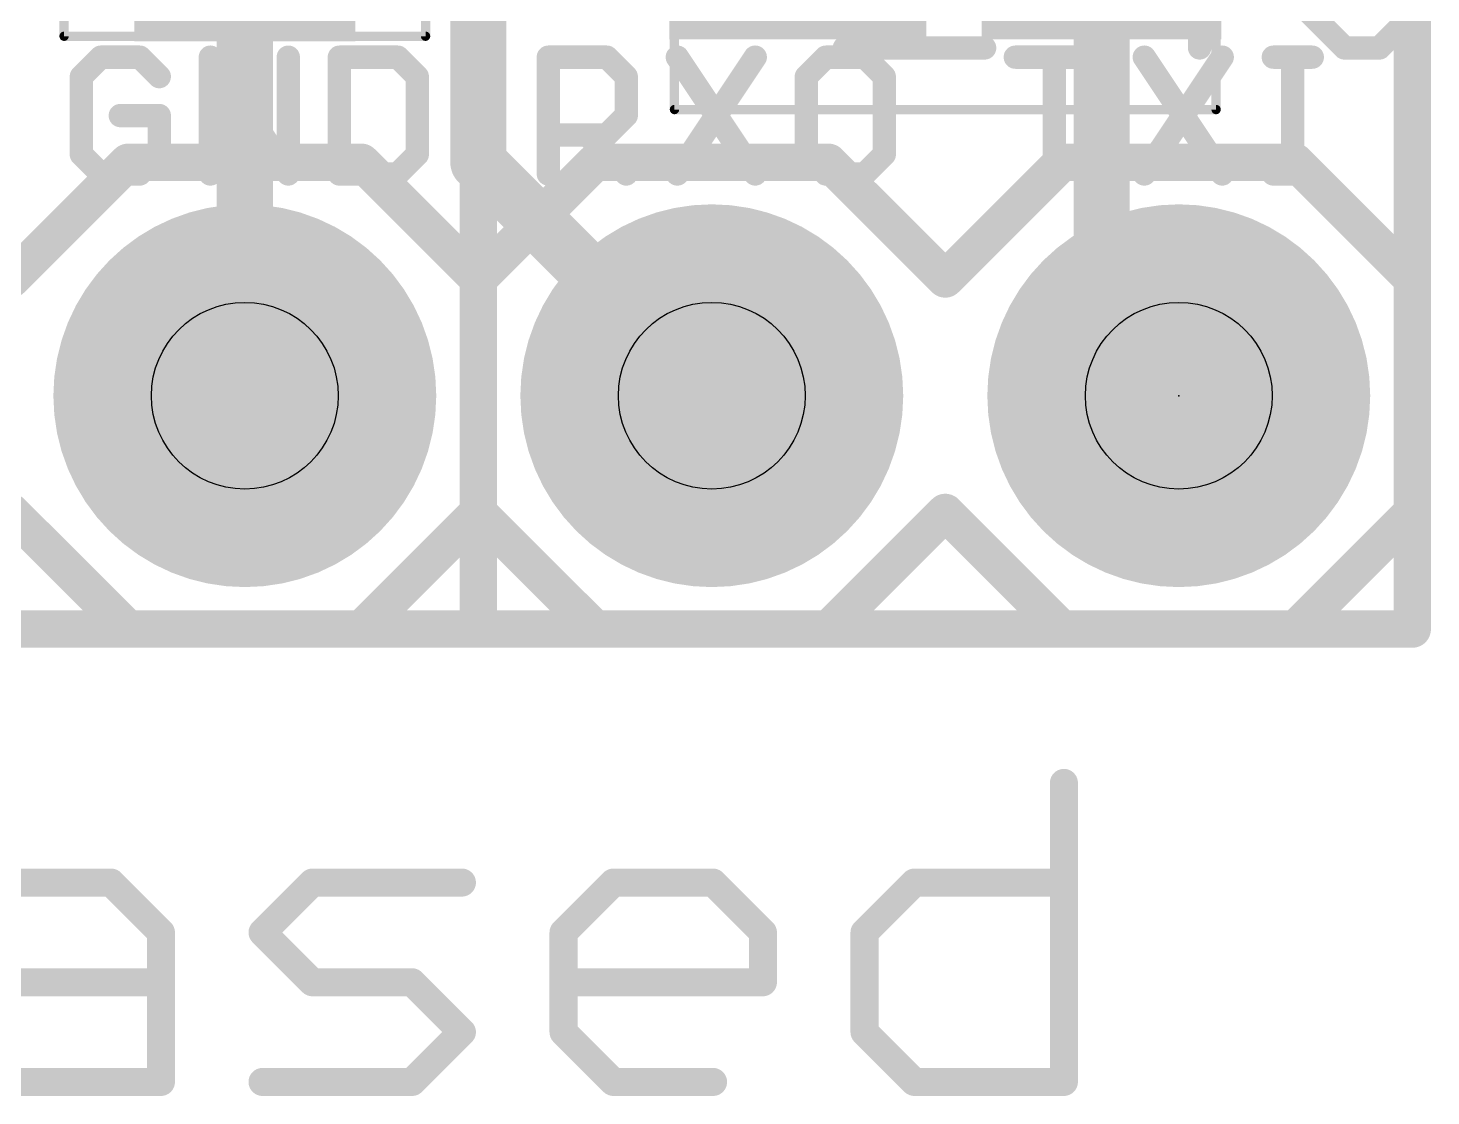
# Model space of a CAD drawing. Extents: x 0 to 108, y -11 to 13.
# Drawn here: x 7.71 to 15.34, y -2.54 to 3.27 of the extents above; entities that cross this region are included whole.
import ezdxf

# ---------------------------------------------------------------- set-up
doc = ezdxf.new("R2010")
doc.units = 0
for name, color, linetype in [('1', 12, 'CONTINUOUS'), ('17', 110, 'CONTINUOUS'), ('20', 53, 'CONTINUOUS'), ('21', 41, 'CONTINUOUS'), ('22', 40, 'CONTINUOUS'), ('24', 53, 'CONTINUOUS'), ('26', 253, 'CONTINUOUS'), ('27', 1, 'CONTINUOUS'), ('29', 253, 'CONTINUOUS'), ('30', 253, 'CONTINUOUS'), ('39', 12, 'CONTINUOUS'), ('44', 253, 'CONTINUOUS'), ('52', 253, 'CONTINUOUS')]:
    doc.layers.add(name, color=color, linetype=linetype)

# ---------------------------------------------------------------- blocks, each defined once
blk = doc.blocks.new('RECT')
blk.add_solid([(-0.5, -0.5), (0.5, -0.5), (-0.5, 0.5), (0.5, 0.5)])
blk = doc.blocks.new('ROUNDP')
at = {"const_width": 0.5}
blk.add_lwpolyline([(0, -0.25, 1), (0, 0.25, 1), (0, -0.25)], format="xyb", dxfattribs=at)

msp = doc.modelspace()

# ---------------------------------------------------------------- linework, layer by layer
at = {"layer": '1', "const_width": 0.3048}
for points in [[(10.16, 2.54), (10.16, 5.334)], [(8.89, 1.27), (8.89, 3.849)], [(13.55, 1.69), (13.55, 3.81)], [(11.43, 1.27), (10.16, 2.54)], [(13.97, 1.27), (13.55, 1.69)]]:
    msp.add_lwpolyline(points, dxfattribs=at)
at = {"layer": '1', "const_width": 0.1524}
for points in [[(10.2139, 2.5939, 1), (10.1061, 2.4861)], [(10.0838, 2.54, 1), (10.2362, 2.54)], [(13.6039, 1.7439, 1), (13.4961, 1.6361)], [(13.4738, 1.69, 1), (13.6262, 1.69)], [(11.3761, 1.2161, 1), (11.4839, 1.3239)], [(13.9161, 1.2161, 1), (14.0239, 1.3239)], [(8.8138, 1.27, 1), (8.9662, 1.27)]]:
    msp.add_lwpolyline(points, format="xyb", dxfattribs=at)
at = {"layer": '20', "const_width": 0.2032}
for points in [[(15.24, 0), (15.24, 12.7)], [(0, 0), (15.24, 0)]]:
    msp.add_lwpolyline(points, dxfattribs=at)
at = {"layer": '20', "const_width": 0.1016}
for points in [[(15.24, -0.0508, 1), (15.24, 0.0508)], [(15.1892, 0, 1), (15.2908, 0)]]:
    msp.add_lwpolyline(points, format="xyb", dxfattribs=at)
at = {"layer": '21'}
for points, const_width in [([(10.16, 0), (10.16, 3.81)], 0.2032), ([(8.1069, 3.112), (8.001, 3.0061)], 0.127), ([(8.3188, 3.112), (8.1069, 3.112)], 0.127), ([(8.4247, 3.0061), (8.3188, 3.112)], 0.127), ([(8.7026, 2.4765), (8.7026, 3.112)], 0.127), ([(8.7026, 3.112), (9.1263, 2.4765)], 0.127), ([(9.1263, 2.4765), (9.1263, 3.112)], 0.127), ([(9.4043, 3.112), (9.4043, 2.4765)], 0.127), ([(9.722, 3.112), (9.4043, 3.112)], 0.127), ([(9.828, 3.0061), (9.722, 3.112)], 0.127), ([(10.541, 2.4765), (10.541, 3.112)], 0.127), ([(10.541, 3.112), (10.8588, 3.112)], 0.127), ([(10.8588, 3.112), (10.9647, 3.0061)], 0.127), ([(11.2426, 3.112), (11.6663, 2.4765)], 0.127), ([(11.6663, 3.112), (11.2426, 2.4765)], 0.127), ([(12.0502, 3.112), (11.9443, 3.0061)], 0.127), ([(12.262, 3.112), (12.0502, 3.112)], 0.127), ([(12.368, 3.0061), (12.262, 3.112)], 0.127), ([(13.081, 3.112), (13.5047, 3.112)], 0.127), ([(13.2928, 2.4765), (13.2928, 3.112)], 0.127), ([(13.7826, 3.112), (14.2063, 2.4765)], 0.127), ([(14.2063, 3.112), (13.7826, 2.4765)], 0.127), ([(14.4843, 3.112), (14.6961, 3.112)], 0.127), ([(14.5902, 2.4765), (14.5902, 3.112)], 0.127), ([(8.001, 3.0061), (8.001, 2.5824)], 0.127), ([(9.828, 2.5824), (9.828, 3.0061)], 0.127), ([(10.9647, 3.0061), (10.9647, 2.7943)], 0.127), ([(11.9443, 3.0061), (11.9443, 2.5824)], 0.127), ([(12.368, 2.5824), (12.368, 3.0061)], 0.127), ([(8.4247, 2.7943), (8.2128, 2.7943)], 0.127), ([(8.4247, 2.5824), (8.4247, 2.7943)], 0.127), ([(10.9647, 2.7943), (10.8588, 2.6883)], 0.127), ([(10.8588, 2.6883), (10.541, 2.6883)], 0.127), ([(10.7528, 2.6883), (10.9647, 2.4765)], 0.127), ([(8.001, 2.5824), (8.1069, 2.4765)], 0.127), ([(8.3188, 2.4765), (8.4247, 2.5824)], 0.127), ([(9.722, 2.4765), (9.828, 2.5824)], 0.127), ([(11.9443, 2.5824), (12.0502, 2.4765)], 0.127), ([(12.262, 2.4765), (12.368, 2.5824)], 0.127), ([(8.1069, 2.4765), (8.3188, 2.4765)], 0.127), ([(9.4043, 2.4765), (9.722, 2.4765)], 0.127), ([(12.0502, 2.4765), (12.262, 2.4765)], 0.127), ([(14.4843, 2.4765), (14.6961, 2.4765)], 0.127)]:
    msp.add_lwpolyline(points, dxfattribs=dict(at, const_width=const_width))
for points, const_width in [([(8.1069, 3.1438, 1), (8.1069, 3.0803)], 0.0635), ([(8.1294, 3.0896, 1), (8.0845, 3.1345)], 0.0635), ([(8.3412, 3.1345, 1), (8.2963, 3.0896)], 0.0635), ([(8.3188, 3.0803, 1), (8.3188, 3.1438)], 0.0635), ([(8.7291, 3.1297, 1), (8.6762, 3.0944)], 0.0635), ([(8.7344, 3.112, 1), (8.6709, 3.112)], 0.0635), ([(9.1581, 3.112, 1), (9.0946, 3.112)], 0.0635), ([(9.4043, 3.1438, 1), (9.4043, 3.0803)], 0.0635), ([(9.436, 3.112, 1), (9.3725, 3.112)], 0.0635), ([(9.7445, 3.1345, 1), (9.6996, 3.0896)], 0.0635), ([(9.722, 3.0803, 1), (9.722, 3.1438)], 0.0635), ([(10.5728, 3.112, 1), (10.5092, 3.112)], 0.0635), ([(10.541, 3.1438, 1), (10.541, 3.0803)], 0.0635), ([(10.8812, 3.1345, 1), (10.8363, 3.0896)], 0.0635), ([(10.8588, 3.0803, 1), (10.8588, 3.1438)], 0.0635), ([(11.2691, 3.1297, 1), (11.2162, 3.0944)], 0.0635), ([(11.6927, 3.0944, 1), (11.6399, 3.1297)], 0.0635), ([(12.0502, 3.1438, 1), (12.0502, 3.0803)], 0.0635), ([(12.0726, 3.0896, 1), (12.0277, 3.1345)], 0.0635), ([(12.2845, 3.1345, 1), (12.2396, 3.0896)], 0.0635), ([(12.262, 3.0803, 1), (12.262, 3.1438)], 0.0635), ([(13.081, 3.1438, 1), (13.081, 3.0803)], 0.0635), ([(13.3246, 3.112, 1), (13.2611, 3.112)], 0.0635), ([(13.5047, 3.0803, 1), (13.5047, 3.1438)], 0.0635), ([(13.8091, 3.1297, 1), (13.7562, 3.0944)], 0.0635), ([(14.2327, 3.0944, 1), (14.1799, 3.1297)], 0.0635), ([(14.4843, 3.1438, 1), (14.4843, 3.0803)], 0.0635), ([(14.6219, 3.112, 1), (14.5584, 3.112)], 0.0635), ([(14.6961, 3.0803, 1), (14.6961, 3.1438)], 0.0635), ([(8.0328, 3.0061, 1), (7.9693, 3.0061)], 0.0635), ([(7.9785, 3.0286, 1), (8.0235, 2.9837)], 0.0635), ([(8.4022, 2.9837, 1), (8.4471, 3.0286)], 0.0635), ([(9.8597, 3.0061, 1), (9.7962, 3.0061)], 0.0635), ([(9.8055, 2.9837, 1), (9.8504, 3.0286)], 0.0635), ([(10.9964, 3.0061, 1), (10.9329, 3.0061)], 0.0635), ([(10.9422, 2.9837, 1), (10.9871, 3.0286)], 0.0635), ([(11.976, 3.0061, 1), (11.9125, 3.0061)], 0.0635), ([(11.9218, 3.0286, 1), (11.9667, 2.9837)], 0.0635), ([(12.3997, 3.0061, 1), (12.3362, 3.0061)], 0.0635), ([(12.3455, 2.9837, 1), (12.3904, 3.0286)], 0.0635), ([(8.2128, 2.826, 1), (8.2128, 2.7625)], 0.0635), ([(8.4564, 2.7943, 1), (8.3929, 2.7943)], 0.0635), ([(8.4247, 2.7625, 1), (8.4247, 2.826)], 0.0635), ([(10.9329, 2.7943, 1), (10.9964, 2.7943)], 0.0635), ([(10.9871, 2.7718, 1), (10.9422, 2.8167)], 0.0635), ([(10.541, 2.7201, 1), (10.541, 2.6566)], 0.0635), ([(10.7753, 2.7108, 1), (10.7304, 2.6659)], 0.0635), ([(10.8588, 2.6566, 1), (10.8588, 2.7201)], 0.0635), ([(10.8363, 2.7108, 1), (10.8812, 2.6659)], 0.0635), ([(8.0235, 2.6049, 1), (7.9785, 2.56)], 0.0635), ([(7.9693, 2.5824, 1), (8.0328, 2.5824)], 0.0635), ([(8.3929, 2.5824, 1), (8.4564, 2.5824)], 0.0635), ([(8.4471, 2.56, 1), (8.4022, 2.6049)], 0.0635), ([(9.7962, 2.5824, 1), (9.8597, 2.5824)], 0.0635), ([(9.8504, 2.56, 1), (9.8055, 2.6049)], 0.0635), ([(11.9125, 2.5824, 1), (11.976, 2.5824)], 0.0635), ([(11.9667, 2.6049, 1), (11.9218, 2.56)], 0.0635), ([(12.3362, 2.5824, 1), (12.3997, 2.5824)], 0.0635), ([(12.3904, 2.56, 1), (12.3455, 2.6049)], 0.0635), ([(8.1069, 2.5083, 1), (8.1069, 2.4447)], 0.0635), ([(8.0845, 2.454, 1), (8.1294, 2.499)], 0.0635), ([(8.2963, 2.499, 1), (8.3412, 2.454)], 0.0635), ([(8.3188, 2.4447, 1), (8.3188, 2.5083)], 0.0635), ([(9.0999, 2.4589, 1), (9.1527, 2.4941)], 0.0635), ([(9.4043, 2.5083, 1), (9.4043, 2.4447)], 0.0635), ([(9.6996, 2.499, 1), (9.7445, 2.454)], 0.0635), ([(9.722, 2.4447, 1), (9.722, 2.5083)], 0.0635), ([(10.9422, 2.454, 1), (10.9871, 2.499)], 0.0635), ([(11.2162, 2.4941, 1), (11.2691, 2.4589)], 0.0635), ([(11.6399, 2.4589, 1), (11.6927, 2.4941)], 0.0635), ([(12.0502, 2.5083, 1), (12.0502, 2.4447)], 0.0635), ([(12.0277, 2.454, 1), (12.0726, 2.499)], 0.0635), ([(12.2396, 2.499, 1), (12.2845, 2.454)], 0.0635), ([(12.262, 2.4447, 1), (12.262, 2.5083)], 0.0635), ([(13.7562, 2.4941, 1), (13.8091, 2.4589)], 0.0635), ([(14.1799, 2.4589, 1), (14.2327, 2.4941)], 0.0635), ([(14.4843, 2.5083, 1), (14.4843, 2.4447)], 0.0635), ([(14.6961, 2.4447, 1), (14.6961, 2.5083)], 0.0635), ([(8.6709, 2.4765, 1), (8.7344, 2.4765)], 0.0635), ([(9.0946, 2.4765, 1), (9.1581, 2.4765)], 0.0635), ([(9.3725, 2.4765, 1), (9.436, 2.4765)], 0.0635), ([(10.5092, 2.4765, 1), (10.5728, 2.4765)], 0.0635), ([(13.2611, 2.4765, 1), (13.3246, 2.4765)], 0.0635), ([(14.5584, 2.4765, 1), (14.6219, 2.4765)], 0.0635), ([(10.1092, 0, 1), (10.2108, 0)], 0.1016)]:
    msp.add_lwpolyline(points, format="xyb", dxfattribs=dict(at, const_width=const_width))
at = {"layer": '22', "const_width": 0.2032}
for points in [[(6.985, 2.54), (7.62, 1.905)], [(8.255, 2.54), (7.62, 1.905)], [(9.525, 2.54), (8.255, 2.54)], [(10.16, 1.905), (9.525, 2.54)], [(10.795, 2.54), (10.16, 1.905)], [(12.065, 2.54), (10.795, 2.54)], [(12.7, 1.905), (12.065, 2.54)], [(13.335, 2.54), (12.7, 1.905)], [(14.605, 2.54), (13.335, 2.54)], [(14.605, 2.54), (15.24, 1.905)], [(15.24, 1.905), (15.24, 0.635)], [(7.62, 0.635), (6.985, 0)], [(7.62, 0.635), (8.255, 0)], [(9.525, 0), (10.16, 0.635)], [(10.16, 0.635), (10.795, 0)], [(12.065, 0), (12.7, 0.635)], [(12.7, 0.635), (13.335, 0)], [(15.24, 0.635), (14.605, 0)], [(8.255, 0), (9.525, 0)], [(10.795, 0), (12.065, 0)], [(13.335, 0), (14.605, 0)]]:
    msp.add_lwpolyline(points, dxfattribs=at)
at = {"layer": '22', "const_width": 0.1016}
for points in [[(8.255, 2.5908, 1), (8.255, 2.4892)], [(8.2909, 2.5041, 1), (8.2191, 2.5759)], [(9.5609, 2.5759, 1), (9.4891, 2.5041)], [(9.525, 2.4892, 1), (9.525, 2.5908)], [(10.795, 2.5908, 1), (10.795, 2.4892)], [(10.8309, 2.5041, 1), (10.7591, 2.5759)], [(12.1009, 2.5759, 1), (12.0291, 2.5041)], [(12.065, 2.4892, 1), (12.065, 2.5908)], [(13.335, 2.5908, 1), (13.335, 2.4892)], [(13.3709, 2.5041, 1), (13.2991, 2.5759)], [(14.6409, 2.5759, 1), (14.5691, 2.5041)], [(14.605, 2.4892, 1), (14.605, 2.5908)], [(7.5841, 1.8691, 1), (7.6559, 1.9409)], [(10.1241, 1.9409, 1), (10.1959, 1.8691)], [(10.1241, 1.8691, 1), (10.1959, 1.9409)], [(12.6641, 1.9409, 1), (12.7359, 1.8691)], [(12.6641, 1.8691, 1), (12.7359, 1.9409)], [(15.2908, 1.905, 1), (15.1892, 1.905)], [(15.2041, 1.8691, 1), (15.2759, 1.9409)], [(7.6559, 0.5991, 1), (7.5841, 0.6709)], [(10.1959, 0.6709, 1), (10.1241, 0.5991)], [(10.1959, 0.5991, 1), (10.1241, 0.6709)], [(12.7359, 0.6709, 1), (12.6641, 0.5991)], [(12.7359, 0.5991, 1), (12.6641, 0.6709)], [(15.2759, 0.5991, 1), (15.2041, 0.6709)], [(15.1892, 0.635, 1), (15.2908, 0.635)], [(8.255, 0.0508, 1), (8.255, -0.0508)], [(8.2191, -0.0359, 1), (8.2909, 0.0359)], [(9.4891, 0.0359, 1), (9.5609, -0.0359)], [(9.525, -0.0508, 1), (9.525, 0.0508)], [(10.795, 0.0508, 1), (10.795, -0.0508)], [(10.7591, -0.0359, 1), (10.8309, 0.0359)], [(12.0291, 0.0359, 1), (12.1009, -0.0359)], [(12.065, -0.0508, 1), (12.065, 0.0508)], [(13.335, 0.0508, 1), (13.335, -0.0508)], [(13.2991, -0.0359, 1), (13.3709, 0.0359)], [(14.5691, 0.0359, 1), (14.6409, -0.0359)], [(14.605, -0.0508, 1), (14.605, 0.0508)]]:
    msp.add_lwpolyline(points, format="xyb", dxfattribs=at)
at = {"layer": '24'}
msp.add_point((13.97, 1.27), dxfattribs=at)
at = {"layer": '26', "const_width": 0.127}
for points in [[(12.5326, 4.3063), (12.5326, 3.1623)], [(14.0833, 3.1623), (14.0833, 4.3063)], [(14.8714, 3.1623), (14.6807, 3.353)], [(15.2527, 3.353), (15.062, 3.1623)], [(12.9139, 3.1623), (12.1513, 3.1623)], [(15.062, 3.1623), (14.8714, 3.1623)]]:
    msp.add_lwpolyline(points, dxfattribs=at)
at = {"layer": '26', "const_width": 0.0635}
for points in [[(12.1513, 3.1941, 1), (12.1513, 3.1305)], [(12.9139, 3.1305, 1), (12.9139, 3.1941)], [(14.8714, 3.1941, 1), (14.8714, 3.1305)], [(14.8489, 3.1398, 1), (14.8938, 3.1848)], [(15.0396, 3.1848, 1), (15.0845, 3.1398)], [(15.062, 3.1305, 1), (15.062, 3.1941)], [(12.5008, 3.1623, 1), (12.5643, 3.1623)], [(14.0516, 3.1623, 1), (14.1151, 3.1623)]]:
    msp.add_lwpolyline(points, format="xyb", dxfattribs=at)
at = {"layer": '27', "const_width": 0.1524}
for points in [[(13.3452, -0.8368), (13.3452, -2.4638)], [(7.6203, -1.3791), (8.1626, -1.3791)], [(8.1626, -1.3791), (8.4338, -1.6503)], [(8.9863, -1.6503), (9.2574, -1.3791)], [(9.2574, -1.3791), (10.0709, -1.3791)], [(10.6234, -1.6503), (10.8946, -1.3791)], [(10.8946, -1.3791), (11.4369, -1.3791)], [(11.4369, -1.3791), (11.7081, -1.6503)], [(12.2606, -1.6503), (12.5317, -1.3791)], [(12.5317, -1.3791), (13.3452, -1.3791)], [(8.4338, -1.6503), (8.4338, -2.4638)], [(9.2574, -1.9215), (8.9863, -1.6503)], [(10.6234, -2.1926), (10.6234, -1.6503)], [(11.7081, -1.6503), (11.7081, -1.9215)], [(12.2606, -2.1926), (12.2606, -1.6503)], [(7.6203, -1.9215), (8.4338, -1.9215)], [(9.7998, -1.9215), (9.2574, -1.9215)], [(10.0709, -2.1926), (9.7998, -1.9215)], [(11.7081, -1.9215), (10.6234, -1.9215)], [(9.7998, -2.4638), (10.0709, -2.1926)], [(10.8946, -2.4638), (10.6234, -2.1926)], [(12.5317, -2.4638), (12.2606, -2.1926)], [(8.4338, -2.4638), (7.6203, -2.4638)], [(8.9863, -2.4638), (9.7998, -2.4638)], [(11.4369, -2.4638), (10.8946, -2.4638)], [(13.3452, -2.4638), (12.5317, -2.4638)]]:
    msp.add_lwpolyline(points, dxfattribs=at)
at = {"layer": '27', "const_width": 0.0762}
for points in [[(13.3833, -0.8368, 1), (13.3071, -0.8368)], [(8.1895, -1.3522, 1), (8.1357, -1.4061)], [(8.1626, -1.4172, 1), (8.1626, -1.341)], [(9.2574, -1.341, 1), (9.2574, -1.4172)], [(9.2844, -1.4061, 1), (9.2305, -1.3522)], [(10.0709, -1.4172, 1), (10.0709, -1.341)], [(10.8946, -1.341, 1), (10.8946, -1.4172)], [(10.9215, -1.4061, 1), (10.8676, -1.3522)], [(11.4639, -1.3522, 1), (11.41, -1.4061)], [(11.4369, -1.4172, 1), (11.4369, -1.341)], [(12.5317, -1.341, 1), (12.5317, -1.4172)], [(12.5587, -1.4061, 1), (12.5048, -1.3522)], [(13.3452, -1.4172, 1), (13.3452, -1.341)], [(8.4719, -1.6503, 1), (8.3957, -1.6503)], [(8.4068, -1.6772, 1), (8.4607, -1.6234)], [(9.0132, -1.6234, 1), (8.9593, -1.6772)], [(8.9593, -1.6234, 1), (9.0132, -1.6772)], [(10.6615, -1.6503, 1), (10.5853, -1.6503)], [(10.5965, -1.6234, 1), (10.6504, -1.6772)], [(11.7462, -1.6503, 1), (11.67, -1.6503)], [(11.6811, -1.6772, 1), (11.735, -1.6234)], [(12.2987, -1.6503, 1), (12.2225, -1.6503)], [(12.2336, -1.6234, 1), (12.2875, -1.6772)], [(8.4338, -1.9596, 1), (8.4338, -1.8834)], [(9.2574, -1.8834, 1), (9.2574, -1.9596)], [(9.2305, -1.9484, 1), (9.2844, -1.8945)], [(9.8267, -1.8945, 1), (9.7728, -1.9484)], [(9.7998, -1.9596, 1), (9.7998, -1.8834)], [(10.6234, -1.8834, 1), (10.6234, -1.9596)], [(11.67, -1.9215, 1), (11.7462, -1.9215)], [(11.7081, -1.9596, 1), (11.7081, -1.8834)], [(10.0979, -2.2196, 1), (10.044, -2.1657)], [(10.044, -2.2196, 1), (10.0979, -2.1657)], [(10.6504, -2.1657, 1), (10.5965, -2.2196)], [(12.2875, -2.1657, 1), (12.2336, -2.2196)], [(10.5853, -2.1926, 1), (10.6615, -2.1926)], [(12.2225, -2.1926, 1), (12.2987, -2.1926)], [(8.3957, -2.4638, 1), (8.4719, -2.4638)], [(8.4338, -2.5019, 1), (8.4338, -2.4257)], [(8.9863, -2.4257, 1), (8.9863, -2.5019)], [(9.7728, -2.4369, 1), (9.8267, -2.4907)], [(9.7998, -2.5019, 1), (9.7998, -2.4257)], [(10.8946, -2.4257, 1), (10.8946, -2.5019)], [(10.8676, -2.4907, 1), (10.9215, -2.4369)], [(11.4369, -2.5019, 1), (11.4369, -2.4257)], [(12.5317, -2.4257, 1), (12.5317, -2.5019)], [(12.5048, -2.4907, 1), (12.5587, -2.4369)], [(13.3071, -2.4638, 1), (13.3833, -2.4638)], [(13.3452, -2.5019, 1), (13.3452, -2.4257)]]:
    msp.add_lwpolyline(points, format="xyb", dxfattribs=at)
at = {"layer": '39', "const_width": 0.0508}
for points in [[(7.907, 3.226), (7.907, 6.172)], [(9.873, 6.172), (9.873, 3.226)], [(11.227, 2.827), (11.227, 4.793)], [(14.173, 4.793), (14.173, 2.827)], [(9.873, 3.226), (7.907, 3.226)], [(14.173, 2.827), (11.227, 2.827)]]:
    msp.add_lwpolyline(points, dxfattribs=at)
at = {"layer": '39', "const_width": 0.0254}
for points in [[(7.907, 3.2387, 1), (7.907, 3.2133)], [(7.8943, 3.226, 1), (7.9197, 3.226)], [(9.8603, 3.226, 1), (9.8857, 3.226)], [(9.873, 3.2133, 1), (9.873, 3.2387)], [(11.227, 2.8397, 1), (11.227, 2.8143)], [(11.2143, 2.827, 1), (11.2397, 2.827)], [(14.1603, 2.827, 1), (14.1857, 2.827)], [(14.173, 2.8143, 1), (14.173, 2.8397)]]:
    msp.add_lwpolyline(points, format="xyb", dxfattribs=at)
at = {"layer": '44'}
for centre in [(8.89, 1.27), (11.43, 1.27), (13.97, 1.27)]:
    msp.add_circle(centre, 0.508, dxfattribs=at)

# ---------------------------------------------------------------- block references
at = {"layer": '17', "xscale": 1.8796, "yscale": 1.8796, "rotation": 90}
for p in [(8.89, 1.27), (8.89, 1.27), (11.43, 1.27), (11.43, 1.27), (13.97, 1.27), (13.97, 1.27)]:
    msp.add_blockref('ROUNDP', p, dxfattribs=at)
at = {"layer": '29', "rotation": 90}
for name, p, xscale, yscale in [('RECT', (8.89, 3.849), 1.3032, 1.2032), ('ROUNDP', (8.89, 1.27), 2.0828, 2.0828), ('ROUNDP', (11.43, 1.27), 2.0828, 2.0828), ('ROUNDP', (13.97, 1.27), 2.0828, 2.0828)]:
    msp.add_blockref(name, p, dxfattribs=dict(at, xscale=xscale, yscale=yscale))
at = {"layer": '29', "xscale": 1.3032, "yscale": 1.2032}
for p in [(11.85, 3.81), (13.55, 3.81)]:
    msp.add_blockref('RECT', p, dxfattribs=at)
at = {"layer": '30', "xscale": 2.0828, "yscale": 2.0828, "rotation": 90}
for p in [(8.89, 1.27), (11.43, 1.27), (13.97, 1.27)]:
    msp.add_blockref('ROUNDP', p, dxfattribs=at)
at = {"layer": '52', "xscale": 0.508, "yscale": 0.508, "rotation": 180}
for p in [(8.89, 1.27), (11.43, 1.27), (13.97, 1.27)]:
    msp.add_blockref('RECT', p, dxfattribs=at)

doc.saveas('drawing.dxf')
